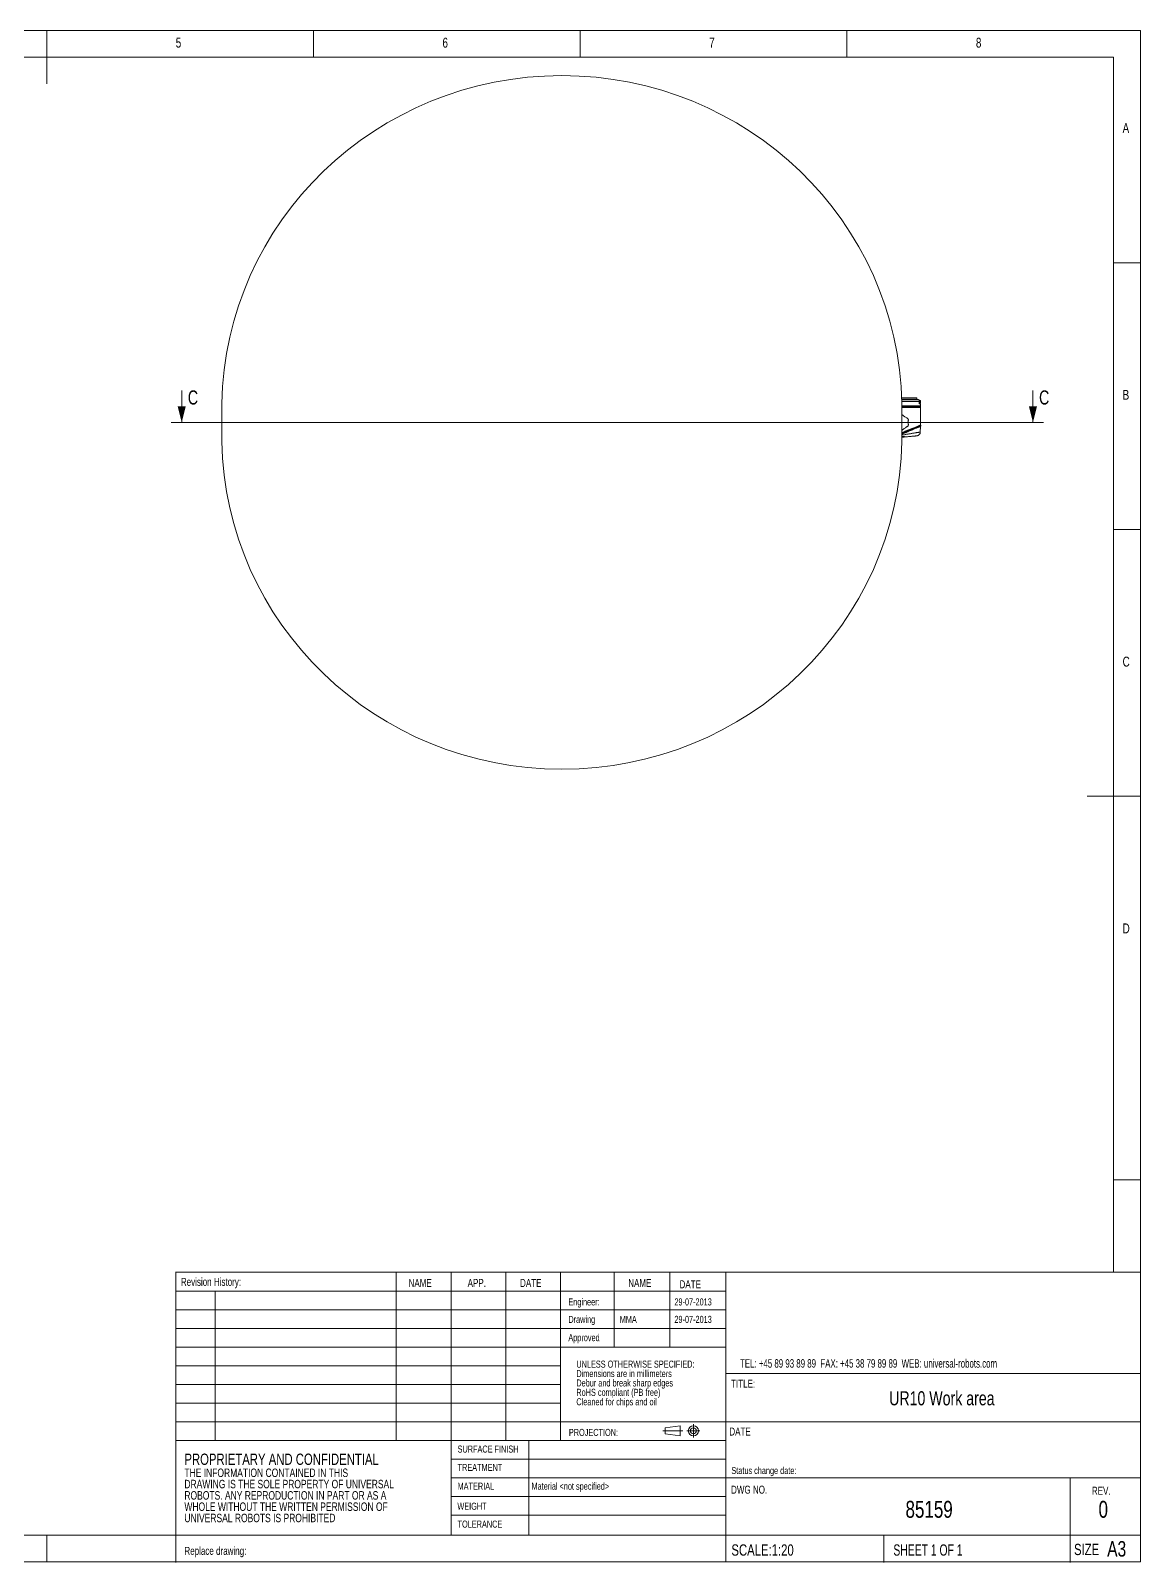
# Model space of a CAD drawing. Header units: millimetres. Extents: x 100 to 8300, y 98 to 5840.
# Drawn here: x 4139 to 8300, y 98 to 5840 of the extents above; entities that cross this region are included whole.
import ezdxf

# ---------------------------------------------------------------- set-up
doc = ezdxf.new("R2010")
doc.units = ezdxf.units.MM
doc.header["$LTSCALE"] = 20
doc.header["$PDSIZE"] = -1
doc.linetypes.add('CENTERX2', pattern=[20.32, 12.7, -2.54, 2.54, -2.54])
doc.styles.add('SLDTEXTSTYLE0', font='TXT', dxfattribs={"width": 0.75})
doc.styles.add('SLDTEXTSTYLE1', font='TXT', dxfattribs={"width": 0.695652})
doc.styles.add('SLDTEXTSTYLE2', font='TXT', dxfattribs={"width": 0.6875})

# ---------------------------------------------------------------- blocks, each defined once
blk = doc.blocks.new('SW_NOTE_0')
at = {"color": 0, "linetype": 'Continuous', "lineweight": 0, "attachment_point": 1, "style": 'SLDTEXTSTYLE0'}
for s, insert, char_height in [('PROPRIETARY AND CONFIDENTIAL', (0, 54.6), 42.333), ('THE INFORMATION CONTAINED IN THIS', (0, -1.4), 31.75), ('DRAWING IS THE SOLE PROPERTY OF UNIVERSAL', (0, -43.7), 31.75), ('ROBOTS. ANY REPRODUCTION IN PART OR AS A', (0, -86.1), 31.75), ('WHOLE WITHOUT THE WRITTEN PERMISSION OF', (0, -128.4), 31.75), ('UNIVERSAL ROBOTS IS PROHIBITED', (0, -170.7), 31.75)]:
    blk.add_mtext(s, dxfattribs=dict(at, insert=insert, char_height=char_height))
blk = doc.blocks.new('SW_NOTE_1')
at = {"color": 0, "linetype": 'Continuous', "lineweight": 0, "char_height": 26.458, "attachment_point": 1, "style": 'SLDTEXTSTYLE0'}
for s, insert in [('UNLESS OTHERWISE SPECIFIED:', (0, 34.1)), ('Dimensions are in millimeters', (0, -1.2)), ('Debur and break sharp edges', (0, -36.4)), ('Cleaned for chips and oil', (0, -107)), ('RoHS compliant (PB free)', (0, -71.7))]:
    blk.add_mtext(s, dxfattribs=dict(at, insert=insert))

msp = doc.modelspace()

# ---------------------------------------------------------------- linework, layer by layer
at = {"color": 7, "linetype": 'Continuous', "lineweight": 0}
for p, q in [((8300, 5840), (100, 5840)), ((4200, 5840), (4200, 5640)), ((5200, 5740), (5200, 5840)), ((6200, 5840), (6200, 5740)), ((7200, 5740), (7200, 5840)), ((8300, 100), (8300, 5840)), ((8198.884, 5740), (200, 5740)), ((8198.884, 5740), (8198.884, 1185.671)), ((8300, 4970), (8200, 4970)), ((4705.82, 4491.351), (4705.82, 4371.351)), ((7897.237, 4491.351), (7897.237, 4371.351)), ((7937.237, 4371.351), (4665.82, 4371.351)), ((8200, 3970), (8300, 3970)), ((8300, 2970), (8100, 2970)), ((8198.884, 1531.891), (8298.884, 1531.891)), ((4682.918, 1185.671), (8297.667, 1185.671)), ((4684.034, 98.413), (4684.034, 1185.671)), ((5510.194, 1185.671), (5510.194, 554.712)), ((5715.396, 1185.671), (5715.396, 200)), ((5920.598, 1185.671), (5920.598, 554.712)), ((6125.8, 1185.671), (6125.8, 554.712)), ((6327.12, 1185.671), (6327.12, 904.712)), ((8297.667, 1185.671), (6536.204, 1185.671)), ((6536.204, 1185.671), (6536.204, 904.712)), ((6745.289, 1185.671), (6745.289, 100)), ((4682.731, 1114.712), (6745.289, 1114.712)), ((4830.835, 1114.712), (4830.835, 554.712)), ((4682.731, 1044.712), (6745.289, 1044.712)), ((4682.731, 974.712), (6745.289, 974.712)), ((4682.731, 904.712), (6745.289, 904.712)), ((4682.731, 834.712), (6125.8, 834.712)), ((8298.849, 805.845), (6745.289, 805.845)), ((4682.731, 764.712), (6125.8, 764.712)), ((4682.731, 694.712), (6125.8, 694.712)), ((4682.731, 624.712), (5920.598, 624.712)), ((4882.731, 624.712), (8300, 624.712)), ((6518.455, 591.504), (6510.112, 591.504)), ((6574.074, 610.507), (6518.455, 602.628)), ((6518.455, 602.628), (6518.455, 580.38)), ((6518.455, 580.38), (6574.074, 572.501)), ((6574.074, 610.507), (6574.074, 572.501)), ((4682.731, 569.056), (4682.918, 569.056)), ((4684.034, 554.712), (6745.289, 554.712)), ((6007.16, 554.712), (6007.16, 200)), ((4682.731, 484.712), (4682.918, 484.712)), ((5715.396, 484.712), (6745.289, 484.712)), ((5715.396, 414.712), (8298.884, 414.712)), ((8036.983, 200), (8036.983, 414.712)), ((5715.396, 344.712), (6745.289, 344.712)), ((4682.731, 274.712), (4682.918, 274.712)), ((5715.396, 274.712), (6745.289, 274.712)), ((200, 200), (4684.034, 200)), ((4200, 100), (4200, 200)), ((4682.731, 200), (8298.884, 200)), ((6537.32, 200), (4684.034, 200)), ((6537.32, 200), (8299.965, 200)), ((7337.793, 98.413), (7337.793, 200)), ((8036.983, 200), (8036.983, 98.413)), ((100, 100), (8300, 100))]:
    msp.add_line(p, q, dxfattribs=at)
at = {"color": 7, "linetype": 'Continuous', "lineweight": 15}
for p, q in [((4856.537, 4300.351), (4856.537, 4442.351)), ((7404.74, 4463.551), (7461.408, 4463.551)), ((7462.408, 4462.551), (7404.774, 4462.551)), ((7404.945, 4457.051), (7467.861, 4457.051)), ((7471.225, 4450.051), (7405.126, 4450.051)), ((7405.28, 4300.351), (7405.28, 4442.351)), ((7405.28, 4433.051), (7475.908, 4433.051)), ((7475.908, 4432.851), (7405.28, 4432.851)), ((7475.708, 4431.751), (7405.28, 4431.751)), ((7405.28, 4431.501), (7475.734, 4431.501)), ((7405.28, 4430.451), (7475.734, 4430.451)), ((7405.28, 4426.851), (7430.908, 4426.851)), ((7430.908, 4426.851), (7475.908, 4426.851)), ((7462.408, 4462.551), (7461.408, 4463.551)), ((7462.408, 4457.051), (7462.408, 4462.551)), ((7469.265, 4456.051), (7470.156, 4454.284)), ((7471.108, 4453.961), (7470.3, 4453.961)), ((7471.108, 4453.961), (7471.108, 4452.163)), ((7474.308, 4453.951), (7471.108, 4453.951)), ((7471.225, 4441.051), (7471.225, 4450.051)), ((7475.908, 4441.051), (7471.225, 4441.051)), ((7471.506, 4441.33), (7471.506, 4450.536)), ((7471.506, 4444.151), (7474.308, 4444.151)), ((7471.506, 4442.051), (7474.908, 4442.051)), ((7474.308, 4453.951), (7474.308, 4444.151)), ((7475.908, 4441.051), (7474.908, 4442.051)), ((7475.208, 4449.053), (7475.058, 4453.02)), ((7475.058, 4445.081), (7475.208, 4449.049)), ((7475.208, 4449.053), (7475.208, 4449.049)), ((7475.508, 4426.851), (7475.508, 4430.451)), ((7475.908, 4431.501), (7475.658, 4431.751)), ((7475.908, 4432.851), (7475.708, 4433.051)), ((7475.734, 4431.501), (7475.908, 4431.501)), ((7475.734, 4430.451), (7475.908, 4430.451)), ((7475.908, 4433.051), (7475.908, 4441.051)), ((7475.908, 4431.951), (7475.908, 4432.851)), ((7475.908, 4430.451), (7475.908, 4431.501)), ((7475.908, 4361.402), (7475.908, 4426.851)), ((7407.069, 4316.219), (7405.28, 4316.063)), ((7461.279, 4320.962), (7463.124, 4321.328)), ((7469.642, 4324.808), (7469.653, 4324.807)), ((7469.65, 4324.806), (7469.654, 4324.807)), ((7469.654, 4324.808), (7469.772, 4324.915)), ((7469.731, 4324.891), (7469.738, 4324.886)), ((7474.133, 4358.194), (7474.131, 4358.217)), ((7474.952, 4335.124), (7475.886, 4356.516)), ((7476.679, 4358.209), (7476.807, 4359.674)), ((7476.795, 4360.393), (7476.765, 4360.733)), ((7476.791, 4359.528), (7476.772, 4360.399))]:
    msp.add_line(p, q, dxfattribs=at)
at = {"color": 8, "linetype": 'Continuous', "lineweight": 15}
for p, q in [((7468.817, 4456.551), (7404.959, 4456.551)), ((7405.28, 4431.951), (7475.907, 4431.951)), ((7475.058, 4453.02), (7475.058, 4445.081)), ((7475.907, 4431.951), (7475.908, 4431.951)), ((7472.256, 4327.538), (7472.414, 4327.535))]:
    msp.add_line(p, q, dxfattribs=at)
at = {"color": 7, "linetype": 'CENTERX2', "lineweight": 0}
for p, q in [((6518.455, 591.504), (6574.074, 591.504)), ((6574.074, 591.504), (6585.197, 591.504)), ((6624.131, 591.504), (6599.566, 591.504)), ((6624.131, 591.504), (6624.131, 616.069)), ((6624.131, 591.504), (6648.695, 591.504)), ((6624.131, 591.504), (6624.131, 566.939))]:
    msp.add_line(p, q, dxfattribs=at)
at = {"color": 8, "linetype": 'Continuous', "lineweight": 15, "flags": 128}
msp.add_lwpolyline([(7405.28, 4331.536), (7410.079, 4333.486), (7413.907, 4335.038), (7417.89, 4336.654), (7422.064, 4338.346), (7426.339, 4340.076), (7430.311, 4341.684), (7434.314, 4343.302), (7438.376, 4344.943), (7442.415, 4346.574), (7449.491, 4349.427), (7456.287, 4352.164), (7459.576, 4353.487), (7462.681, 4354.735), (7462.681, 4354.735), (7462.681, 4354.735)], dxfattribs=at)
at = {"color": 7, "linetype": 'Continuous', "lineweight": 0}
for radius in [19.003, 11.124]:
    msp.add_circle((6624.131, 591.504), radius, dxfattribs=at)
at = {"color": 7, "linetype": 'Continuous', "lineweight": 15}
for centre, radius, start, end in [((7474.058, 4452.982), 1, 2.1754042, 75.5224878), ((7474.058, 4445.119), 1, 284.4775122, 357.8245958), ((7475.708, 4431.951), 0.2, 270, 0), ((7464.475, 4351.459), 1.013, 154.8831397, 190.6711792), ((7461.759, 4352.713), 1.979, 335.3821362, 9.4071981), ((7470.759, 4328.651), 2, 307.7459931, 326.0108224), ((7476.879, 4356.346), 1, 142.0129901, 177.5287068), ((7476.102, 4361.173), 0.3, 74.9862419, 112.770114), ((7475.966, 4360.692), 0.8, 3.3571824, 74.3183773)]:
    msp.add_arc(centre, radius, start, end, dxfattribs=at)
at = {"color": 8, "linetype": 'Continuous', "lineweight": 15}
msp.add_arc((7470.595, 4328.646), 1.997, 309.5517783, 326.2906608, dxfattribs=at)
at = {"color": 7, "linetype": 'Continuous', "lineweight": 15}
for centre, major_axis, ratio, start_param, end_param in [((6130.908, 4421.763), (1274.545, 0), 0.98041894, 0.01647633, 3.12511632), ((7447.55, 4428.143), (-41.833, 53.579), 0.50856788, 4.83974027, 4.84967994), ((6130.908, 4320.938), (1274.545, 0), 0.98041894, 3.15806899, 6.26670897)]:
    msp.add_ellipse(centre, major_axis=major_axis, ratio=ratio, start_param=start_param, end_param=end_param, dxfattribs=at)
for points, knots in [([(7467.861, 4457.051), (7467.938, 4457.044), (7468.09, 4457.032), (7468.351, 4456.927), (7468.606, 4456.765), (7468.747, 4456.622), (7468.817, 4456.551)], [0, 0, 0, 0, 0.21890171, 0.4373126, 0.71901949, 1, 1, 1, 1]), ([(7471.225, 4450.051), (7471.291, 4450.066), (7471.438, 4450.101), (7471.53, 4450.418), (7471.457, 4451.12), (7471.032, 4452.447), (7470.48, 4453.604), (7470.156, 4454.284)], [0, 0, 0, 0, 0.083169008, 0.184539069, 0.337987565, 0.610934079, 1, 1, 1, 1]), ([(7471.225, 4441.051), (7471.32, 4441.066), (7471.486, 4441.093), (7471.489, 4441.259), (7471.49, 4441.33)], [0, 0, 0, 0, 0.57118748, 1, 1, 1, 1]), ([(7427.994, 4371.351), (7428.346, 4372.249), (7429.227, 4374.503), (7430.015, 4377.743), (7430.304, 4380.725), (7429.9, 4382.883), (7428.614, 4384.79), (7426.506, 4386.434), (7423.37, 4388.531), (7419.584, 4390.998), (7415.288, 4393.944), (7411.107, 4396.918), (7407.748, 4399.385), (7405.881, 4400.815), (7405.28, 4401.275)], [0, 0, 0, 0, 0.06574181, 0.1648346, 0.22625694, 0.2687357, 0.31140997, 0.37965453, 0.44962313, 0.57021864, 0.69164934, 0.81571554, 0.94070001, 1, 1, 1, 1]), ([(7405.28, 4371.351), (7410.423, 4371.351), (7417.995, 4371.351), (7425.566, 4371.351), (7427.994, 4371.351)], [0, 0, 0, 0, 0.67923776, 1, 1, 1, 1]), ([(7405.28, 4341.422), (7406.535, 4342.376), (7409.485, 4344.62), (7414.117, 4347.938), (7418.958, 4351.286), (7422.737, 4353.758), (7425.761, 4355.763), (7427.595, 4357.084), (7428.899, 4358.362), (7429.822, 4359.693), (7430.278, 4361.574), (7430.147, 4363.753), (7429.574, 4367.089), (7428.652, 4369.575), (7427.994, 4371.351)], [0, 0, 0, 0, 0.12204339, 0.28695445, 0.41188181, 0.53774449, 0.59915635, 0.66082514, 0.69159184, 0.72336143, 0.76991008, 0.81997345, 0.87140363, 1, 1, 1, 1]), ([(7476.181, 4361.46), (7476.068, 4361.413), (7475.849, 4361.322), (7474.07, 4360.617), (7471.359, 4359.531), (7467.619, 4358.039), (7462.968, 4356.173), (7457.43, 4353.953), (7451.075, 4351.405), (7444.023, 4348.577), (7437.714, 4346.042), (7432.499, 4343.948), (7428.485, 4342.334), (7424.442, 4340.708), (7420.43, 4339.092), (7416.499, 4337.511), (7412.648, 4335.96), (7408.906, 4334.452), (7406.437, 4333.456), (7405.286, 4332.992), (7405.28, 4332.99)], [0, 0, 0, 0, 0.07154784, 0.13961056, 0.20957871, 0.27912734, 0.35048818, 0.424027, 0.49943604, 0.57814916, 0.65890182, 0.70039483, 0.74216598, 0.78480926, 0.82775082, 0.86994578, 0.91244591, 0.95592369, 0.9997542, 1, 1, 1, 1]), ([(7407.069, 4316.219), (7406.761, 4316.231), (7406.183, 4316.254), (7405.844, 4316.713), (7405.95, 4317.23), (7406.532, 4317.84), (7407.838, 4318.365), (7409.767, 4318.635), (7411.536, 4318.738), (7413.074, 4318.572), (7414.258, 4318.316), (7415.412, 4317.951), (7416.451, 4317.548), (7417.299, 4317.204), (7417.55, 4317.167), (7417.681, 4317.148)], [0, 0, 0, 0, 0.08111983, 0.15238283, 0.21386325, 0.27051397, 0.38021165, 0.49129822, 0.60476884, 0.66291857, 0.72180761, 0.78284982, 0.84866096, 0.92139706, 1, 1, 1, 1]), ([(7417.626, 4317.143), (7417.625, 4317.143), (7417.619, 4317.143), (7416.956, 4317.085), (7415.728, 4316.977), (7414.057, 4316.831), (7412.168, 4316.666), (7410.249, 4316.498), (7408.447, 4316.34), (7407.527, 4316.26), (7407.069, 4316.219)], [0, 0, 0, 0, 0.051285896, 0.189150791, 0.326534858, 0.463196108, 0.598895905, 0.733637031, 0.867266808, 1, 1, 1, 1]), ([(7408.407, 4317.949), (7408.426, 4317.962), (7408.463, 4317.985), (7408.713, 4318.086), (7409.071, 4318.189), (7409.655, 4318.31), (7410.529, 4318.41), (7411.694, 4318.427), (7413.005, 4318.281), (7414.155, 4318.005), (7415.155, 4317.709), (7415.99, 4317.447), (7416.817, 4317.194), (7417.17, 4317.157), (7417.362, 4317.137)], [0, 0, 0, 0, 0.0666118, 0.12761781, 0.18251435, 0.23227989, 0.32731741, 0.42667087, 0.52924885, 0.64527459, 0.71401892, 0.79342344, 0.88769095, 1, 1, 1, 1]), ([(7461.279, 4320.962), (7461.179, 4320.954), (7460.981, 4320.936), (7459.511, 4320.808), (7457.612, 4320.641), (7455.515, 4320.458), (7452.964, 4320.235), (7450.001, 4319.976), (7446.65, 4319.682), (7442.943, 4319.358), (7438.938, 4319.008), (7434.672, 4318.635), (7429.66, 4318.196), (7423.903, 4317.692), (7419.754, 4317.329), (7417.681, 4317.148)], [0, 0, 0, 0, 0.0960287, 0.19155059, 0.25625204, 0.32184821, 0.38728737, 0.45492664, 0.52202877, 0.58963569, 0.65988641, 0.72967444, 0.80014316, 0.90011529, 1, 1, 1, 1]), ([(7462.681, 4354.735), (7462.681, 4354.735), (7462.694, 4354.741), (7462.706, 4354.745), (7462.719, 4354.75), (7462.719, 4354.75)], [0, 0, 0, 0, 0.00110161, 0.99889825, 1, 1, 1, 1]), ([(7462.719, 4354.75), (7462.719, 4354.75), (7462.737, 4354.757), (7462.756, 4354.766), (7462.774, 4354.773), (7462.774, 4354.773)], [0, 0, 0, 0, 0.00075072, 0.99924906, 1, 1, 1, 1]), ([(7463.141, 4321.245), (7463.112, 4321.238), (7463.065, 4321.226), (7463.136, 4321.245), (7463.165, 4321.252)], [0, 0, 0, 0, 0.59098958, 1, 1, 1, 1]), ([(7463.142, 4321.245), (7463.141, 4321.245), (7463.138, 4321.244), (7463.155, 4321.248), (7463.166, 4321.25)], [0, 0, 0, 0, 0.34870779, 1, 1, 1, 1]), ([(7463.166, 4321.25), (7463.183, 4321.254), (7463.244, 4321.269), (7463.532, 4321.341), (7464.121, 4321.509), (7465.016, 4321.829), (7466.086, 4322.308), (7467.271, 4322.972), (7468.496, 4323.802), (7469.263, 4324.471), (7469.65, 4324.809)], [0, 0, 0, 0, 0.03954124, 0.13917757, 0.27365469, 0.40775341, 0.54812432, 0.69606907, 0.84640861, 1, 1, 1, 1]), ([(7469.619, 4324.776), (7469.65, 4324.804), (7469.69, 4324.841), (7469.73, 4324.878), (7469.738, 4324.886)], [0, 0, 0, 0, 0.7866448, 1, 1, 1, 1]), ([(7469.642, 4324.808), (7469.657, 4324.822), (7469.68, 4324.843), (7469.709, 4324.87), (7469.724, 4324.884), (7469.731, 4324.891)], [0, 0, 0, 0, 0.49995289, 0.7499707, 1, 1, 1, 1]), ([(7469.731, 4324.891), (7470.03, 4325.179), (7470.623, 4325.751), (7471.329, 4326.539), (7471.825, 4327.109), (7472.143, 4327.467), (7472.219, 4327.514), (7472.256, 4327.538)], [0, 0, 0, 0, 0.25980799, 0.51467217, 0.6864574, 0.84474622, 1, 1, 1, 1]), ([(7469.736, 4324.888), (7469.759, 4324.908), (7470.069, 4325.176), (7470.579, 4325.708), (7471.196, 4326.37), (7471.592, 4326.82), (7471.786, 4327.036), (7471.865, 4327.119), (7471.864, 4327.117), (7471.863, 4327.117)], [0, 0, 0, 0, 0.02461509, 0.32873332, 0.58188062, 0.78207357, 0.89787021, 0.97027753, 1, 1, 1, 1]), ([(7471.859, 4326.995), (7471.903, 4327.021), (7471.973, 4327.062), (7472.002, 4327.084), (7471.997, 4327.081), (7471.996, 4327.08)], [0, 0, 0, 0, 0.571200487, 0.905435314, 1, 1, 1, 1]), ([(7471.907, 4327.023), (7471.932, 4327.038), (7471.981, 4327.067), (7471.998, 4327.081), (7472.01, 4327.089), (7472.019, 4327.097), (7472.031, 4327.108), (7472.046, 4327.123), (7472.055, 4327.137), (7472.059, 4327.144)], [0, 0, 0, 0, 0.32618481, 0.64577024, 0.84280574, 0.90863531, 0.94425213, 0.97007935, 1, 1, 1, 1]), ([(7472.368, 4327.567), (7472.588, 4327.868), (7473.458, 4329.066), (7474.516, 4331.65), (7474.804, 4334.001), (7474.957, 4335.251)], [0, 0, 0, 0, 0.13616365, 0.54080003, 1, 1, 1, 1]), ([(7476.066, 4356.965), (7476.12, 4357.014), (7476.297, 4357.175), (7476.542, 4357.57), (7476.615, 4357.944), (7476.656, 4358.154)], [0, 0, 0, 0, 0.16086243, 0.52967635, 1, 1, 1, 1])]:
    msp.add_open_spline(points, degree=3, knots=knots, dxfattribs=at)
at = {"color": 8, "linetype": 'Continuous', "lineweight": 15}
for points, knots in [([(7476.669, 4360.725), (7476.698, 4360.736), (7476.863, 4360.802), (7476.154, 4360.521), (7474.831, 4359.996), (7473.243, 4359.366), (7471.371, 4358.624), (7469.282, 4357.796), (7466.867, 4356.838), (7464.133, 4355.754), (7461.12, 4354.558), (7457.829, 4353.253), (7454.286, 4351.847), (7450.563, 4350.37), (7446.714, 4348.842), (7442.752, 4347.27), (7438.655, 4345.644), (7433.254, 4343.5), (7427.85, 4341.355), (7422.566, 4339.257), (7417.521, 4337.253), (7411.581, 4334.894), (7407.361, 4333.218), (7405.28, 4332.391)], [0, 0, 0, 0, 0.014671633, 0.08490592, 0.131600304, 0.178891328, 0.21845625, 0.258356892, 0.299305481, 0.340606199, 0.382402647, 0.424541489, 0.467728236, 0.511261077, 0.553484053, 0.596018926, 0.639511836, 0.683324426, 0.764962069, 0.806776417, 0.848875246, 0.925491312, 1, 1, 1, 1]), ([(7476.793, 4359.528), (7476.757, 4359.513), (7476.684, 4359.483), (7476.109, 4359.249), (7475.177, 4358.869), (7473.574, 4358.215), (7470.992, 4357.164), (7467.089, 4355.574), (7462.265, 4353.611), (7456.541, 4351.285), (7450.01, 4348.631), (7443.981, 4346.187), (7438.892, 4344.124), (7434.897, 4342.507), (7430.83, 4340.862), (7426.709, 4339.195), (7422.58, 4337.529), (7418.454, 4335.863), (7414.364, 4334.211), (7410.438, 4332.632), (7407.395, 4331.408), (7405.762, 4330.75), (7405.28, 4330.556)], [0, 0, 0, 0, 0.039100586, 0.078759533, 0.119581298, 0.160804253, 0.227840972, 0.296565915, 0.367400458, 0.43997527, 0.516822596, 0.595625588, 0.636867178, 0.678378486, 0.72073817, 0.763393496, 0.806575143, 0.850067801, 0.894561423, 0.93941543, 0.98209965, 1, 1, 1, 1]), ([(7405.28, 4329.514), (7405.422, 4329.571), (7406.725, 4330.099), (7409.391, 4331.178), (7413.208, 4332.72), (7417.148, 4334.31), (7421.166, 4335.933), (7425.306, 4337.603), (7430.717, 4339.783), (7436.087, 4341.944), (7441.295, 4344.04), (7446.401, 4346.092), (7451.329, 4348.07), (7455.944, 4349.922), (7459.803, 4351.471), (7462.26, 4352.455), (7463.711, 4353.036)], [0, 0, 0, 0, 0.00819861, 0.07500628, 0.14235806, 0.20715931, 0.27242879, 0.3391472, 0.40635919, 0.53026711, 0.59369598, 0.65755149, 0.78094065, 0.84421934, 0.90796625, 1, 1, 1, 1]), ([(7463.558, 4351.889), (7463.108, 4351.705), (7460.853, 4350.783), (7456.32, 4348.932), (7449.635, 4346.201), (7443.17, 4343.562), (7437.234, 4341.138), (7431.967, 4338.988), (7426.62, 4336.806), (7421.26, 4334.619), (7415.946, 4332.451), (7410.877, 4330.383), (7407.303, 4328.926), (7405.555, 4328.213), (7405.28, 4328.101)], [0, 0, 0, 0, 0.02940527, 0.14741317, 0.26692845, 0.38646628, 0.47008569, 0.55395138, 0.63756853, 0.72437284, 0.8114497, 0.89822874, 0.98396837, 1, 1, 1, 1]), ([(7463.48, 4351.271), (7461.962, 4350.645), (7458.896, 4349.379), (7453.289, 4347.068), (7446.819, 4344.402), (7439.447, 4341.368), (7432.983, 4338.711), (7427.69, 4336.536), (7423.693, 4334.895), (7419.739, 4333.273), (7415.834, 4331.672), (7411.996, 4330.098), (7408.443, 4328.643), (7406.272, 4327.754), (7405.28, 4327.348)], [0, 0, 0, 0, 0.09696863, 0.19583383, 0.31301506, 0.43321779, 0.55754767, 0.6212473, 0.68538979, 0.74896511, 0.8129834, 0.8784456, 0.94442779, 1, 1, 1, 1]), ([(7405.28, 4323.467), (7406.01, 4323.605), (7408.285, 4324.034), (7412.52, 4324.817), (7417.882, 4325.788), (7423.475, 4326.777), (7429.196, 4327.78), (7434.957, 4328.759), (7440.666, 4329.72), (7446.237, 4330.647), (7451.564, 4331.507), (7456.561, 4332.318), (7460.748, 4332.986), (7464.177, 4333.528), (7466.936, 4333.968), (7469.337, 4334.349), (7471.352, 4334.668), (7472.94, 4334.922), (7474.104, 4335.111), (7474.759, 4335.218), (7475.035, 4335.264), (7474.957, 4335.251), (7474.957, 4335.251)], [0, 0, 0, 0, 0.02797147, 0.0871377, 0.14646755, 0.20609865, 0.2654406, 0.32544344, 0.38544924, 0.4454629, 0.50631288, 0.56690202, 0.62797793, 0.67415994, 0.72021986, 0.76653513, 0.81313298, 0.85964191, 0.90614689, 0.95299826, 0.99988903, 1, 1, 1, 1]), ([(7408.359, 4317.899), (7408.227, 4317.71), (7408.035, 4317.434), (7408.108, 4317.15), (7408.273, 4317.075), (7408.409, 4317.083), (7408.476, 4317.087)], [0, 0, 0, 0, 0.52945574, 0.77149272, 0.8887394, 1, 1, 1, 1]), ([(7408.476, 4317.087), (7408.758, 4317.123), (7409.385, 4317.203), (7410.599, 4317.358), (7411.906, 4317.533), (7413.125, 4317.698), (7414.033, 4317.827), (7414.394, 4317.88), (7414.506, 4317.896)], [0, 0, 0, 0, 0.16421168, 0.36476259, 0.54634139, 0.72667731, 0.91536419, 1, 1, 1, 1]), ([(7462.774, 4354.773), (7462.774, 4354.773), (7464.22, 4355.354), (7467.11, 4356.515), (7470.869, 4358.024), (7473.473, 4359.068), (7475.097, 4359.72), (7476.053, 4360.102), (7476.672, 4360.351), (7476.753, 4360.383), (7476.793, 4360.399)], [0, 0, 0, 0, 0.00000161, 0.1679158, 0.35588264, 0.54856576, 0.65886708, 0.77018175, 0.88476795, 1, 1, 1, 1]), ([(7463.165, 4321.252), (7463.28, 4321.278), (7463.531, 4321.335), (7464.789, 4321.719), (7466.431, 4322.466), (7468.138, 4323.516), (7469.167, 4324.4), (7469.642, 4324.808)], [0, 0, 0, 0, 0.17589945, 0.38593006, 0.59805445, 0.81441394, 1, 1, 1, 1]), ([(7475.88, 4356.389), (7475.88, 4356.389), (7475.873, 4356.386), (7475.443, 4356.209), (7473.745, 4355.508), (7470.975, 4354.365), (7467.534, 4352.945), (7464.741, 4351.792), (7463.48, 4351.271)], [0, 0, 0, 0, 0.01084582, 0.21250885, 0.42007753, 0.62197832, 0.82934918, 1, 1, 1, 1]), ([(7476.045, 4356.986), (7476.019, 4356.975), (7475.958, 4356.95), (7474.594, 4356.394), (7472.2, 4355.418), (7468.99, 4354.109), (7465.958, 4352.87), (7464.09, 4352.106), (7463.558, 4351.889)], [0, 0, 0, 0, 0.15248964, 0.35439788, 0.55489729, 0.75545016, 0.93032692, 1, 1, 1, 1]), ([(7463.711, 4353.036), (7464.658, 4353.417), (7466.561, 4354.181), (7469.579, 4355.39), (7472.598, 4356.589), (7475.055, 4357.573), (7476.487, 4358.141), (7476.549, 4358.167), (7476.577, 4358.178)], [0, 0, 0, 0, 0.121153078, 0.243374252, 0.440674942, 0.64315202, 0.841822463, 1, 1, 1, 1]), ([(7471.722, 4326.915), (7471.871, 4327.007), (7472.054, 4327.119), (7471.993, 4327.079), (7471.981, 4327.071)], [0, 0, 0, 0, 0.81380663, 1, 1, 1, 1])]:
    msp.add_open_spline(points, degree=3, knots=knots, dxfattribs=at)
at = {"color": 7, "linetype": 'Continuous', "lineweight": 15}
msp.add_open_spline([(7408.476, 4317.087), (7408.274, 4316.855), (7407.871, 4316.392), (7407.336, 4316.277), (7407.069, 4316.219)], degree=3, dxfattribs=at)
at = {"color": 7, "linetype": 'Continuous', "lineweight": 0}
msp.add_point((6624.131, 591.504), dxfattribs=at)
for points in [[(4705.82, 4371.351), (4720.82, 4431.351), (4690.82, 4431.351)], [(7897.237, 4371.351), (7912.237, 4431.351), (7882.237, 4431.351)]]:
    msp.add_solid(points, dxfattribs=at)

# ---------------------------------------------------------------- block references
for name, p in [('SW_NOTE_1', (6185.373, 820.64)), ('SW_NOTE_0', (4715.774, 451.486))]:
    msp.add_blockref(name, p, dxfattribs=at)

# ---------------------------------------------------------------- texts
for s, insert, char_height, attachment_point, style in [('5', (4683.333, 5813.36), 37.042, 1, 'SLDTEXTSTYLE0'), ('6', (5683.333, 5813.36), 37.042, 1, 'SLDTEXTSTYLE0'), ('7', (6683.333, 5813.36), 37.042, 1, 'SLDTEXTSTYLE0'), ('8', (7683.333, 5813.36), 37.042, 1, 'SLDTEXTSTYLE0'), ('A', (8233.333, 5493.36), 37.042, 1, 'SLDTEXTSTYLE0'), ('B', (8233.333, 4493.36), 37.042, 1, 'SLDTEXTSTYLE0'), ('C', (8233.333, 3493.36), 37.042, 1, 'SLDTEXTSTYLE0'), ('D', (8233.333, 2493.36), 37.042, 1, 'SLDTEXTSTYLE0'), ('Revision History:', (4702.625, 1164.926), 30, 1, 'SLDTEXTSTYLE0'), ('NAME', (5556.379, 1160.745), 30, 1, 'SLDTEXTSTYLE0'), ('APP.', (5777.82, 1160.745), 30, 1, 'SLDTEXTSTYLE0'), ('DATE', (5974.418, 1160.745), 30, 1, 'SLDTEXTSTYLE0'), ('NAME', (6379.882, 1160.745), 30, 1, 'SLDTEXTSTYLE0'), ('DATE', (6572.214, 1155.767), 30, 1, 'SLDTEXTSTYLE0'), ('Engineer:', (6155.433, 1087.9), 26.4583, 1, 'SLDTEXTSTYLE0'), ('29-07-2013', (6552.937, 1087.9), 26.4583, 1, 'SLDTEXTSTYLE0'), ('Drawing', (6155.433, 1022.472), 26.4583, 1, 'SLDTEXTSTYLE0'), ('MMA', (6347.944, 1022.472), 26.4583, 1, 'SLDTEXTSTYLE0'), ('29-07-2013', (6552.937, 1022.472), 26.4583, 1, 'SLDTEXTSTYLE0'), ('Approved', (6155.433, 953.996), 26.4583, 1, 'SLDTEXTSTYLE0'), ('TEL: +45 89 93 89 89  FAX: +45 38 79 89 89  WEB: universal-robots.com', (6798.977, 860.01), 31.75, 1, 'SLDTEXTSTYLE1'), ('TITLE:', (6765.52, 783.201), 30, 1, 'SLDTEXTSTYLE0'), ('UR10 Work area', (7555.767, 739.952), 52.91667, 2, 'SLDTEXTSTYLE0'), ('PROJECTION:', (6157.391, 598.72), 26.45833, 1, 'SLDTEXTSTYLE0'), ('DATE', (6759.009, 603.835), 30, 1, 'SLDTEXTSTYLE0'), ('SURFACE FINISH', (5740.108, 536.315), 26.45833, 1, 'SLDTEXTSTYLE0'), ('TREATMENT', (5740.108, 467.634), 26.4583, 1, 'SLDTEXTSTYLE0'), ('Status change date:', (6766.636, 455.857), 26.45833, 1, 'SLDTEXTSTYLE0'), ('MATERIAL', (5740.108, 397.098), 26.4583, 1, 'SLDTEXTSTYLE0'), ('Material <not specified>', (6017.276, 397.098), 26.45833, 1, 'SLDTEXTSTYLE0'), ('DWG NO.', (6765.507, 385.937), 30, 1, 'SLDTEXTSTYLE0'), ('REV.', (8118.25, 381.862), 30, 1, 'SLDTEXTSTYLE0'), ('WEIGHT', (5739.276, 322.071), 26.4583, 1, 'SLDTEXTSTYLE0'), ('85159', (7507.987, 329.014), 63.5, 2, 'SLDTEXTSTYLE0'), ('TOLERANCE', (5740.108, 255.031), 26.4583, 1, 'SLDTEXTSTYLE0'), ('A3', (8175.463, 178.203), 58.2083, 1, 'SLDTEXTSTYLE0'), ('Replace drawing:', (4715.774, 156.606), 30, 1, 'SLDTEXTSTYLE0'), ('SCALE:1:20', (6766.636, 165.869), 42.3333, 1, 'SLDTEXTSTYLE0'), ('SHEET 1 OF 1', (7373.956, 165.869), 42.33333, 1, 'SLDTEXTSTYLE2'), ('SIZE', (8051.232, 167.986), 42.3333, 1, 'SLDTEXTSTYLE0')]:
    msp.add_mtext(s, dxfattribs=dict(at, insert=insert, char_height=char_height, attachment_point=attachment_point, style=style))
at = {"color": 7, "linetype": 'Continuous', "char_height": 52.917, "attachment_point": 1, "style": 'SLDTEXTSTYLE0'}
for insert in [(4728.754, 4491.351), (7920.171, 4491.351)]:
    msp.add_mtext('C', dxfattribs=dict(at, insert=insert))
at = {"color": 156, "linetype": 'Continuous', "lineweight": 0, "insert": (8143.224, 329.014), "char_height": 63.5, "attachment_point": 1, "style": 'SLDTEXTSTYLE0'}
msp.add_mtext('0', dxfattribs=at)

doc.saveas('drawing.dxf')
